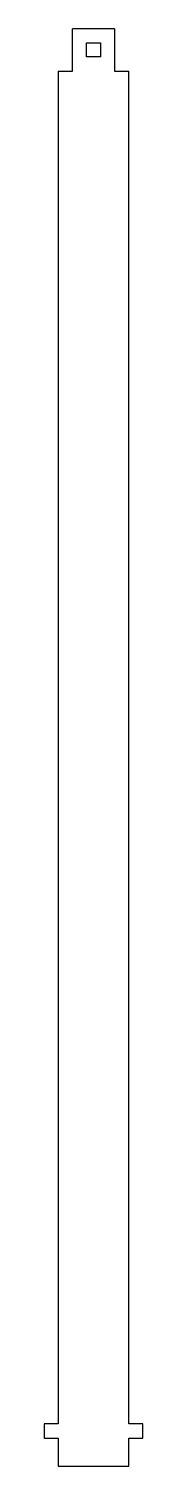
# Model space of a CAD drawing. Extents: x -54 to -33, y 0 to 306.
import ezdxf

# ---------------------------------------------------------------- set-up
doc = ezdxf.new("R2010")
doc.units = 0
doc.layers.get('0').update_dxf_attribs({"linetype": 'continuous'})

# ---------------------------------------------------------------- blocks, each defined once
blk = doc.blocks.new('BODY003')
at = {"color": 0}
for p, q in [((-48, 297), (-48, 306)), ((-39, 306), (-48, 306)), ((-39, 306), (-39, 297)), ((-45, 300), (-45, 303)), ((-45, 303), (-42, 303)), ((-42, 303), (-42, 300)), ((-42, 300), (-45, 300)), ((-51, 297), (-51, 9)), ((-51, 297), (-48, 297)), ((-39, 297), (-36, 297)), ((-36, 9), (-36, 297)), ((-51, 9), (-54, 9)), ((-54, 9), (-54, 6)), ((-33, 9), (-36, 9)), ((-33, 6), (-33, 9)), ((-54, 6), (-51, 6)), ((-51, 6), (-51, 0)), ((-36, 0), (-36, 6)), ((-36, 6), (-33, 6)), ((-51, 0), (-36, 0))]:
    blk.add_line(p, q, dxfattribs=at)

msp = doc.modelspace()

# ---------------------------------------------------------------- block references
at = {"color": 0}
msp.add_blockref('BODY003', (0, 0), dxfattribs=at)

doc.saveas('drawing.dxf')
